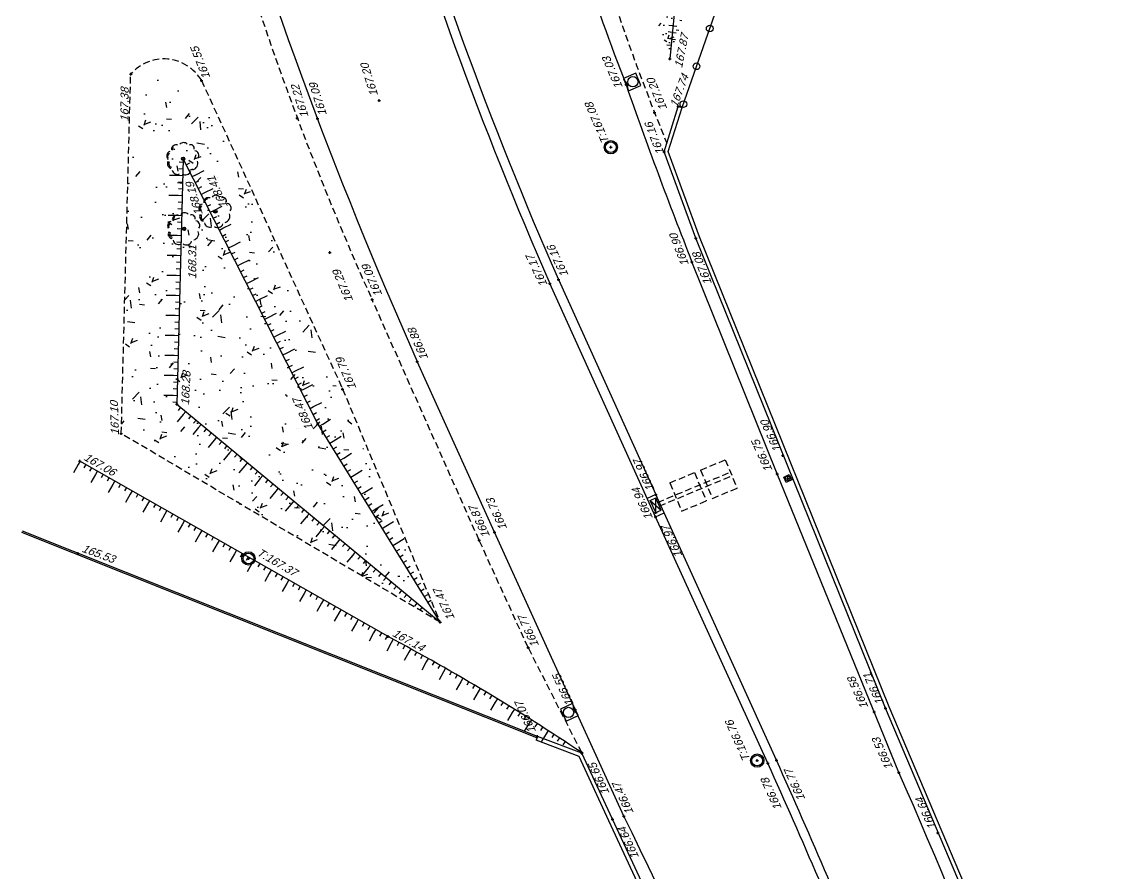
# Model space of a CAD drawing. Header units: metres. Extents: x 1633075 to 1634601, y 8175308 to 8177203.
# Drawn here: x 1634254.6 to 1634336.6, y 8176375.2 to 8176439 of the extents above; entities that cross this region are included whole.
import ezdxf

# ---------------------------------------------------------------- set-up
doc = ezdxf.new("R2010")
doc.units = ezdxf.units.M
doc.header["$LTSCALE"] = 2
doc.header["$PDMODE"] = 2
doc.header["$PDSIZE"] = 0.1
doc.linetypes.add('CACHE', pattern=[0.375, 0.25, -0.125])
doc.linetypes.add('CONTINU', pattern=[0])
for name, color, linetype in [('C15785 - ALLEE', 7, 'CACHE'), ('C15785 - ASSAINIS', 6, 'Continuous'), ('C15785 - BORDURES', 7, 'CONTINU'), ('C15785 - BTALUS', 3, 'CACHE'), ('C15785 - CLOTURES', 3, 'Continuous'), ('C15785 - DBA', 252, 'Continuous'), ('C15785 - HTALUS', 7, 'Continuous'), ('C15785 - MOBILIER', 252, 'Continuous'), ('C15785 - MURS', 7, 'Continuous'), ('C15785 - POINT 2D', 7, 'Continuous'), ('C15785 - Talus', 7, 'Continuous'), ('C15785 - VEGET', 3, 'Continuous'), ('C15785 - Z', 7, 'Continuous')]:
    doc.layers.add(name, color=color, linetype=linetype)
doc.styles.get("Standard").update_dxf_attribs({"font": 'arial.ttf'})

# ---------------------------------------------------------------- blocks, each defined once
blk = doc.blocks.new('TALH100A')
blk.add_line((0, 0.3), (0, 1))
blk = doc.blocks.new('TALH100B')
blk.add_line((0, 0), (0, 0.3))
blk = doc.blocks.new('ARBN')
blk.add_circle((0, 0), 0.0517)
for centre, radius, start, end in [((-0.088, 0.27), 0.194, 62.9289, 157.9234), ((0.159, 0.288), 0.162, 10.5515, 118.7684), ((-0.381, -0.079), 0.106, 125.5548, 253.3512), ((-0.313, 0.149), 0.141, 102.3806, 218.1519), ((0.33, 0.115), 0.163, 331.4172, 69.7614), ((-0.236, -0.237), 0.15, 182.2997, 276.8338), ((0.342, -0.106), 0.104, 287.358, 32.9391), ((0.335, -0.105), 0.151, 294.7172, 29.5061), ((-0.027, -0.335), 0.147, 208.1993, 316.9403), ((0.007, -0.38), 0.0689, 259.4414, 333.9219), ((0.202, -0.304), 0.137, 247.1419, 348.9634), ((0.221, -0.292), 0.104, 254.316, 338.7253)]:
    blk.add_arc(centre, radius, start, end)
blk = doc.blocks.new('TALB100A')
blk.add_line((0, -0.3), (0, -1))
blk = doc.blocks.new('TALB100B')
blk.add_line((0, 0), (0, -0.3))
blk = doc.blocks.new('R')
blk.add_circle((0, 0, 0.001), 0.25)
blk = doc.blocks.new('TAMPON')
blk.add_circle((0, 0), 0.5)

msp = doc.modelspace()

# ---------------------------------------------------------------- hatches: boundary and pattern name
at = {"layer": 'C15785 - VEGET'}
h = msp.add_hatch(dxfattribs=at)
h.set_pattern_fill('AR-CONC', color=256, scale=0.015, angle=-0.49997, style=0)
h.set_pattern_definition([(49.50002714, (1050220.1279, 8061047.714), (2.730579709, -0.262923501), [0.28575, -3.14325]), (354.50002714, (1050220.128, 8061047.714), (-0.503614682, 2.870353498), [0.2286, -2.5146]), (99.95102714, (1050220.3554, 8061047.692), (2.226974793, 2.607416869), [0.24285, -2.67135]), (45.68422714, (1050220.1345, 8061048.476), (4.060527843, -0.666092696), [0.428625, -4.714875]), (96.13562714, (1050220.473, 8061048.4204), (3.593313698, 3.680167975), [0.364275, -4.007025]), (350.6840271, (1050220.1345, 8061048.476), (3.59331921, 3.680161356), [0.3429, -3.7719]), (20.50002714, (1050220.5139, 8061048.282), (2.260750983, -1.553769387), [0.28575, -3.14325]), (325.50002714, (1050220.5139, 8061048.282), (0.951103664, 2.754624979), [0.2286, -2.5146]), (70.95142714, (1050220.7022, 8061048.1526), (3.21184844, 1.200861798), [0.24285, -2.67135]), (37.00002714, (1050220.1279, 8061047.7139), (0.0573947724, 1.2678730242), [0, -2.48412, 0, -2.5527, 0, -2.524125]), (7.00002714, (1050220.1279, 8061047.7139), (1.0153695058, 1.4939053223), [0, -1.45542, 0, -2.42697, 0, -0.962025]), (327.00002714, (1050219.2783, 8061047.7213), (2.0330316522, -0.103675467), [0, -0.9525, 0, -2.9718, 0, -3.94335]), (317.00002714, (1050218.8973, 8061047.7247), (2.2251812224, 0.3619940787), [0, -1.23825, 0, -1.97358, 0, -2.80035])])
h.paths.add_polyline_path([(1634300.164, 8176482.892), (1634295.693, 8176480.216), (1634295.644, 8176473.666), (1634297.26, 8176463.246), (1634299.163, 8176448.308), (1634303.122, 8176436.209), (1634309.818, 8176457.282)])
h = msp.add_hatch(dxfattribs=at)
h.set_pattern_fill('AR-CONC', color=256, scale=0.025, angle=-0.49997, style=0)
h.set_pattern_definition([(49.50002714, (1050220.128, 8061047.714), (4.550966182, -0.438205835), [0.47625, -5.23875]), (354.5000271, (1050220.128, 8061047.714), (-0.839357803, 4.783922497), [0.381, -4.191]), (99.9510271, (1050220.507, 8061047.6774), (3.711624655, 4.345694782), [0.40475, -4.45225]), (45.6842271, (1050220.139, 8061048.984), (6.767546405, -1.110154493), [0.714375, -7.858125]), (96.1356271, (1050220.703, 8061048.8914), (5.98885616, 6.13361329), [0.607125, -6.678375]), (350.6840271, (1050220.139, 8061048.984), (5.98886535, 6.13360226), [0.5715, -6.2865]), (20.50002714, (1050220.771, 8061048.661), (3.767918305, -2.589615645), [0.47625, -5.23875]), (325.5000271, (1050220.771, 8061048.661), (1.585172774, 4.59104163), [0.381, -4.191]), (70.9514271, (1050221.085, 8061048.445), (5.353080733, 2.00143633), [0.40475, -4.45225]), (37.00002714, (1050220.1279, 8061047.714), (0.095657954, 2.113121707), [0, -4.1402, 0, -4.2545, 0, -4.206875]), (7.00002714, (1050220.1279, 8061047.714), (1.69228251, 2.489842204), [0, -2.4257, 0, -4.04495, 0, -1.603375]), (327.00002714, (1050218.7119, 8061047.7263), (3.388386087, -0.172792445), [0, -1.5875, 0, -4.953, 0, -6.57225]), (317.00002714, (1050218.077, 8061047.7318), (3.70863537, 0.603323464), [0, -2.06375, 0, -3.2893, 0, -4.66725])])
h.paths.add_polyline_path([(1634262.018, 8176408.119), (1634285.912, 8176393.983), (1634268.032, 8176434.6), (1634262.727, 8176435.064)])

# ---------------------------------------------------------------- linework, layer by layer
at = {"layer": 'C15785 - ALLEE'}
msp.add_lwpolyline([(1634296.528, 8176384.202), (1634292.51, 8176392.092), (1634288.835, 8176400.137), (1634280.815, 8176418.17)], dxfattribs=at)
for centre, radius, start, end in [((1634471.298, 8176498.663), 181.895, 186.4859, 202.21389), ((1634487.767, 8176511.356), 226.964, 196.67032, 204.24114)]:
    msp.add_arc(centre, radius, start, end, dxfattribs=at)
at = {"layer": 'C15785 - ASSAINIS'}
for p, q in [((1634300.575, 8176435.139), (1634299.655, 8176434.749)), ((1634300.966, 8176434.218), (1634300.575, 8176435.139)), ((1634299.655, 8176434.749), (1634300.045, 8176433.828)), ((1634300.045, 8176433.828), (1634300.966, 8176434.218)), ((1634311.669, 8176404.861), (1634312.075, 8176405.055)), ((1634311.862, 8176404.455), (1634311.669, 8176404.861)), ((1634312.269, 8176404.648), (1634311.862, 8176404.455)), ((1634312.075, 8176405.055), (1634312.269, 8176404.648)), ((1634295.832, 8176387.894), (1634294.928, 8176387.466)), ((1634294.928, 8176387.466), (1634295.356, 8176386.563)), ((1634296.26, 8176386.991), (1634295.832, 8176387.894)), ((1634295.356, 8176386.563), (1634296.26, 8176386.991))]:
    msp.add_line(p, q, dxfattribs=at)
for centre, radius in [((1634300.363, 8176434.496), 0.389), ((1634298.712, 8176429.588), 0.4), ((1634311.969, 8176404.755), 0.175), ((1634271.552, 8176398.758), 0.4), ((1634295.541, 8176387.214), 0.389), ((1634309.681, 8176383.603), 0.4)]:
    msp.add_circle(centre, radius, dxfattribs=at)
for centre, start, end in [((1634298.963, 8176433.903), 0.17105, 45.80723), ((1634296.916, 8176387.864), 182.53813, 228.17431)]:
    msp.add_arc(centre, 1.049, start, end, dxfattribs=at)
at = {"layer": 'C15785 - BORDURES'}
for points in [[(1634320.289, 8176382.714), (1634311.181, 8176405.093), (1634304.793, 8176420.984)], [(1634299.685, 8176379.439), (1634296.046, 8176387.443), (1634289.991, 8176400.725), (1634284.197, 8176413.529)]]:
    msp.add_lwpolyline(points, dxfattribs=at)
for centre, radius, start, end in [((1634605.965, 8176556.362), 352.045, 196.4114, 203.93645), ((1634438.249, 8176488.516), 148.644, 193.77299, 201.39654), ((1634627.081, 8176548.294), 346.522, 199.20814, 201.55508), ((1634032.242, 8176254.277), 315.384, 16.14671, 24.03161), ((1633981.178, 8176222.792), 354.944, 18.93718, 26.18857)]:
    msp.add_arc(centre, radius, start, end, dxfattribs=at)
at = {"layer": 'C15785 - BTALUS'}
for points in [[(1634285.912, 8176393.983), (1634262.018, 8176408.119), (1634262.727, 8176435.064)], [(1634268.032, 8176434.6), (1634278.608, 8176411.46), (1634285.912, 8176393.983)]]:
    msp.add_lwpolyline(points, dxfattribs=at)
msp.add_arc((1634265.213, 8176432.927), 3.278, 30.68432, 139.31203, dxfattribs=at)
at = {"layer": 'C15785 - CLOTURES'}
msp.add_lwpolyline([(1634304.055, 8176432.561), (1634312.465, 8176456.667), (1634291.893, 8176507.635), (1634297.039, 8176570.812), (1634339.662, 8176617.593), (1634369.674, 8176622.783), (1634384.487, 8176625.148), (1634392.749, 8176622.583)], dxfattribs=at)
at = {"layer": 'C15785 - DBA'}
for points in [[(1634310.479, 8176383.407), (1634302.05, 8176401.887), (1634294.151, 8176419.375)], [(1634294.78, 8176419.664), (1634302.094, 8176403.547)], [(1634302.094, 8176403.547), (1634301.435, 8176403.25)], [(1634311.123, 8176383.637), (1634302.094, 8176403.547)], [(1634302.05, 8176401.887), (1634302.711, 8176402.186)]]:
    msp.add_lwpolyline(points, dxfattribs=at)
for centre, radius, start, end in [((1634571.12, 8176540.606), 301.647, 196.38144, 203.63689), ((1634564.475, 8176538.053), 295.227, 196.26852, 203.70242), ((1633835.588, 8176169.4), 520.884, 22.17611, 24.25844), ((1633747.845, 8176131.647), 617.075, 22.321755, 24.102011)]:
    msp.add_arc(centre, radius, start, end, dxfattribs=at)
at = {"layer": 'C15785 - HTALUS'}
for points in [[(1634300.19, 8176475.028), (1634305.129, 8176456.977), (1634303.122, 8176436.209)], [(1634266.655, 8176428.726), (1634266.191, 8176410.321), (1634285.912, 8176393.983), (1634276.759, 8176408.843), (1634266.655, 8176428.726)]]:
    msp.add_lwpolyline(points, dxfattribs=at)
msp.add_lwpolyline([(1634296.528, 8176384.202, 0.025866), (1634282.017, 8176392.898), (1634258.92, 8176406.064)], format="xyb", dxfattribs=at)
at = {"layer": 'C15785 - MOBILIER', "linetype": 'CACHE'}
for p, q in [((1634305.441, 8176405.387), (1634307.288, 8176406.156)), ((1634307.288, 8176406.156), (1634308.172, 8176404.033)), ((1634305.441, 8176405.387), (1634306.326, 8176403.264)), ((1634302.228, 8176402.966), (1634307.672, 8176405.233)), ((1634302.343, 8176402.689), (1634307.788, 8176404.956)), ((1634303.134, 8176404.426), (1634304.98, 8176405.195)), ((1634304.98, 8176405.195), (1634305.864, 8176403.072)), ((1634303.134, 8176404.426), (1634304.018, 8176402.303)), ((1634306.326, 8176403.264), (1634308.172, 8176404.033)), ((1634304.018, 8176402.303), (1634305.864, 8176403.072))]:
    msp.add_line(p, q, dxfattribs=at)
at = {"layer": 'C15785 - MOBILIER'}
for p, q in [((1634301.663, 8176403.111), (1634302.073, 8176403.296)), ((1634302.075, 8176402.2), (1634301.663, 8176403.111)), ((1634301.663, 8176403.111), (1634302.485, 8176402.385)), ((1634302.485, 8176402.385), (1634302.073, 8176403.296)), ((1634302.075, 8176402.2), (1634302.073, 8176403.296)), ((1634302.075, 8176402.2), (1634302.485, 8176402.385))]:
    msp.add_line(p, q, dxfattribs=at)
at = {"layer": 'C15785 - MURS'}
for points in [[(1634329.274, 8176370.426), (1634325.966, 8176371.785), (1634319.303, 8176387.523), (1634305.084, 8176422.775), (1634302.701, 8176429.25), (1634303.769, 8176432.651)], [(1634329.388, 8176370.704), (1634326.195, 8176372.016), (1634319.581, 8176387.637), (1634305.363, 8176422.883), (1634303.018, 8176429.258), (1634304.055, 8176432.561)], [(1634303.769, 8176432.651), (1634304.055, 8176432.561)], [(1634293.173, 8176385.299), (1634254.572, 8176400.695)], [(1634293.217, 8176385.41), (1634254.616, 8176400.806)], [(1634293.217, 8176385.41), (1634293.112, 8176385.129)], [(1634318.824, 8176320.754), (1634318.388, 8176322.291), (1634319.279, 8176326.193), (1634317.249, 8176332.802), (1634313.476, 8176344.223), (1634311.11, 8176350.779), (1634306.561, 8176361.856), (1634303.626, 8176368.18), (1634298.562, 8176379.093), (1634296.329, 8176383.922), (1634293.112, 8176385.129)], [(1634319.113, 8176320.836), (1634318.697, 8176322.3), (1634319.589, 8176326.205), (1634317.535, 8176332.893), (1634313.759, 8176344.321), (1634311.389, 8176350.887), (1634306.836, 8176361.977), (1634303.898, 8176368.306), (1634298.834, 8176379.219), (1634296.549, 8176384.16), (1634293.217, 8176385.41)]]:
    msp.add_lwpolyline(points, dxfattribs=at)
at = {"layer": 'C15785 - POINT 2D'}
for p in [(1634303.122, 8176436.209), (1634262.727, 8176435.064), (1634268.032, 8176434.6), (1634299.85, 8176434.288), (1634281.346, 8176433.093), (1634303.769, 8176432.651), (1634275.215, 8176431.768), (1634276.717, 8176431.737), (1634301.982, 8176432.196), (1634298.712, 8176429.588), (1634302.701, 8176429.25), (1634266.655, 8176428.726), (1634269.069, 8176424.774), (1634266.722, 8176423.469), (1634305.084, 8176422.775), (1634277.66, 8176421.687), (1634304.793, 8176420.984), (1634294.151, 8176419.375), (1634294.78, 8176419.664), (1634280.815, 8176418.17), (1634284.197, 8176413.529), (1634278.608, 8176411.46), (1634266.191, 8176410.321), (1634276.759, 8176408.843), (1634262.018, 8176408.119), (1634258.92, 8176406.064), (1634311.612, 8176406.478), (1634311.181, 8176405.093), (1634311.966, 8176404.757), (1634302.094, 8176403.547), (1634302.075, 8176402.2), (1634302.05, 8176401.887), (1634289.991, 8176400.725), (1634288.835, 8176400.137), (1634258.797, 8176399.139), (1634271.552, 8176398.758), (1634285.912, 8176393.983), (1634282.017, 8176392.898), (1634292.51, 8176392.092), (1634296.046, 8176387.443), (1634318.437, 8176387.269), (1634319.303, 8176387.523), (1634293.217, 8176385.41), (1634296.528, 8176384.202), (1634296.549, 8176384.16), (1634309.681, 8176383.603), (1634310.479, 8176383.407), (1634311.123, 8176383.637), (1634320.289, 8176382.714), (1634298.834, 8176379.219), (1634299.685, 8176379.439), (1634323.224, 8176378.181)]:
    msp.add_point(p, dxfattribs=at)

# ---------------------------------------------------------------- block references
at = {"layer": 'C15785 - ASSAINIS', "rotation": 359.5000271160415}
for p in [(1634298.712, 8176429.588), (1634271.552, 8176398.758), (1634309.681, 8176383.603)]:
    msp.add_blockref('TAMPON', p, dxfattribs=at)
at = {"layer": 'C15785 - CLOTURES', "rotation": 70.76797566772825}
for p in [(1634306.122, 8176438.487), (1634305.134, 8176435.654), (1634304.146, 8176432.822)]:
    msp.add_blockref('R', p, dxfattribs=at)
at = {"layer": 'C15785 - Talus'}
for name, p, rotation in [('TALB100B', (1634303.314, 8176438.199), 264.479378729623), ('TALB100B', (1634303.362, 8176438.697), 264.479378729623), ('TALH100B', (1634303.314, 8176438.199), 264.479378729623), ('TALH100B', (1634303.362, 8176438.697), 264.479378729623), ('TALB100B', (1634303.266, 8176437.702), 264.479378729623), ('TALH100B', (1634303.266, 8176437.702), 264.479378729623), ('TALB100B', (1634303.218, 8176437.204), 264.479378729623), ('TALB100B', (1634266.648, 8176428.452), 268.5570103263095), ('TALB100B', (1634266.882, 8176428.28), 116.9382643359783), ('TALB100A', (1634266.623, 8176427.452), 268.5570103263095), ('TALB100B', (1634266.636, 8176427.952), 268.5570103263095), ('TALB100B', (1634267.108, 8176427.834), 116.9382643359783), ('TALB100B', (1634267.335, 8176427.388), 116.9382643359783), ('TALB100A', (1634267.335, 8176427.388), 116.9382643359783), ('TALB100B', (1634266.61, 8176426.952), 268.5570103263095), ('TALB100B', (1634266.623, 8176427.452), 268.5570103263095), ('TALB100B', (1634267.561, 8176426.943), 116.9382643359783), ('TALB100A', (1634266.585, 8176425.952), 268.5570103263095), ('TALB100B', (1634266.585, 8176425.952), 268.5570103263095), ('TALB100B', (1634266.598, 8176426.452), 268.5570103263095), ('TALB100B', (1634267.788, 8176426.497), 116.9382643359783), ('TALB100B', (1634268.014, 8176426.051), 116.9382643359783), ('TALB100A', (1634268.014, 8176426.051), 116.9382643359783), ('TALB100B', (1634266.573, 8176425.453), 268.5570103263095), ('TALB100B', (1634268.241, 8176425.605), 116.9382643359783), ('TALB100B', (1634268.467, 8176425.16), 116.9382643359783), ('TALB100A', (1634268.694, 8176424.714), 116.9382643359783), ('TALB100A', (1634266.547, 8176424.453), 268.5570103263095), ('TALB100B', (1634266.547, 8176424.453), 268.5570103263095), ('TALB100B', (1634266.56, 8176424.953), 268.5570103263095), ('TALB100B', (1634268.694, 8176424.714), 116.9382643359783), ('TALB100B', (1634268.92, 8176424.268), 116.9382643359783), ('TALB100B', (1634266.522, 8176423.453), 268.5570103263095), ('TALB100B', (1634266.535, 8176423.953), 268.5570103263095), ('TALB100B', (1634269.147, 8176423.822), 116.9382643359783), ('TALB100B', (1634269.373, 8176423.377), 116.9382643359783), ('TALB100A', (1634269.373, 8176423.377), 116.9382643359783), ('TALB100A', (1634266.51, 8176422.953), 268.5570103263095), ('TALB100B', (1634266.51, 8176422.953), 268.5570103263095), ('TALB100B', (1634269.6, 8176422.931), 116.9382643359783), ('TALB100B', (1634269.826, 8176422.485), 116.9382643359783), ('TALB100B', (1634266.484, 8176421.954), 268.5570103263095), ('TALB100B', (1634266.497, 8176422.454), 268.5570103263095), ('TALB100B', (1634270.053, 8176422.039), 116.9382643359783), ('TALB100A', (1634270.053, 8176422.039), 116.9382643359783), ('TALB100A', (1634266.472, 8176421.454), 268.5570103263095), ('TALB100B', (1634266.459, 8176420.954), 268.5570103263095), ('TALB100B', (1634266.472, 8176421.454), 268.5570103263095), ('TALB100B', (1634270.279, 8176421.594), 116.9382643359783), ('TALB100B', (1634270.506, 8176421.148), 116.9382643359783), ('TALB100A', (1634270.732, 8176420.702), 116.9382643359783), ('TALB100B', (1634266.447, 8176420.454), 268.5570103263095), ('TALB100B', (1634270.732, 8176420.702), 116.9382643359783), ('TALB100B', (1634270.959, 8176420.256), 116.9382643359783), ('TALB100A', (1634266.434, 8176419.954), 268.5570103263095), ('TALB100B', (1634266.421, 8176419.454), 268.5570103263095), ('TALB100B', (1634266.434, 8176419.954), 268.5570103263095), ('TALB100B', (1634271.185, 8176419.811), 116.9382643359783), ('TALB100B', (1634271.412, 8176419.365), 116.9382643359783), ('TALB100A', (1634271.412, 8176419.365), 116.9382643359783), ('TALB100A', (1634266.396, 8176418.455), 268.5570103263095), ('TALB100B', (1634266.396, 8176418.455), 268.5570103263095), ('TALB100B', (1634266.409, 8176418.955), 268.5570103263095), ('TALB100B', (1634271.638, 8176418.919), 116.9382643359783), ('TALB100B', (1634271.865, 8176418.473), 116.9382643359783), ('TALB100A', (1634272.091, 8176418.028), 116.9382643359783), ('TALB100B', (1634266.384, 8176417.955), 268.5570103263095), ('TALB100B', (1634272.091, 8176418.028), 116.9382643359783), ('TALB100B', (1634272.318, 8176417.582), 116.9382643359783), ('TALB100A', (1634266.359, 8176416.955), 268.5570103263095), ('TALB100B', (1634266.359, 8176416.955), 268.5570103263095), ('TALB100B', (1634266.371, 8176417.455), 268.5570103263095), ('TALB100B', (1634272.544, 8176417.136), 116.9382643359783), ('TALB100B', (1634272.771, 8176416.691), 116.9382643359783), ('TALB100A', (1634272.771, 8176416.691), 116.9382643359783), ('TALB100B', (1634266.346, 8176416.455), 268.5570103263095), ('TALB100B', (1634272.997, 8176416.245), 116.9382643359783), ('TALB100A', (1634266.321, 8176415.456), 268.5570103263095), ('TALB100B', (1634266.321, 8176415.456), 268.5570103263095), ('TALB100B', (1634266.333, 8176415.956), 268.5570103263095), ('TALB100B', (1634273.224, 8176415.799), 116.9382643359783), ('TALB100B', (1634273.45, 8176415.353), 116.9382643359783), ('TALB100A', (1634273.45, 8176415.353), 116.9382643359783), ('TALB100B', (1634266.296, 8176414.456), 268.5570103263095), ('TALB100B', (1634266.308, 8176414.956), 268.5570103263095), ('TALB100B', (1634273.677, 8176414.908), 116.9382643359783), ('TALB100B', (1634273.903, 8176414.462), 116.9382643359783), ('TALB100A', (1634274.13, 8176414.016), 116.9382643359783), ('TALB100A', (1634266.283, 8176413.956), 268.5570103263095), ('TALB100B', (1634266.283, 8176413.956), 268.5570103263095), ('TALB100B', (1634274.13, 8176414.016), 116.9382643359783), ('TALB100B', (1634274.357, 8176413.57), 116.9382643359783), ('TALB100B', (1634266.258, 8176412.957), 268.5570103263095), ('TALB100B', (1634266.27, 8176413.456), 268.5570103263095), ('TALB100B', (1634274.583, 8176413.125), 116.9382643359783), ('TALB100B', (1634274.81, 8176412.679), 116.9382643359783), ('TALB100A', (1634274.81, 8176412.679), 116.9382643359783), ('TALB100A', (1634266.245, 8176412.457), 268.5570103263095), ('TALB100B', (1634266.233, 8176411.957), 268.5570103263095), ('TALB100B', (1634266.245, 8176412.457), 268.5570103263095), ('TALB100B', (1634275.036, 8176412.233), 116.9382643359783), ('TALB100B', (1634275.263, 8176411.787), 116.9382643359783), ('TALB100B', (1634266.22, 8176411.457), 268.5570103263095), ('TALB100B', (1634275.489, 8176411.342), 116.9382643359783), ('TALB100A', (1634275.489, 8176411.342), 116.9382643359783), ('TALB100A', (1634266.207, 8176410.957), 268.5570103263095), ('TALB100B', (1634266.195, 8176410.457), 268.5570103263095), ('TALB100B', (1634266.207, 8176410.957), 268.5570103263095), ('TALB100B', (1634275.716, 8176410.896), 116.9382643359783), ('TALB100B', (1634275.942, 8176410.45), 116.9382643359783), ('TALB100A', (1634276.169, 8176410.004), 116.9382643359783), ('TALB100A', (1634266.856, 8176409.77), 320.359067259021), ('TALB100B', (1634266.471, 8176410.089), 320.359067259021), ('TALB100B', (1634266.856, 8176409.77), 320.359067259021), ('TALB100B', (1634267.242, 8176409.451), 320.359067259021), ('TALB100B', (1634276.169, 8176410.004), 116.9382643359783), ('TALB100B', (1634276.395, 8176409.559), 116.9382643359783), ('TALB100B', (1634267.627, 8176409.132), 320.359067259021), ('TALB100B', (1634268.012, 8176408.813), 320.359067259021), ('TALB100B', (1634276.622, 8176409.113), 116.9382643359783), ('TALB100B', (1634276.862, 8176408.675), 121.6310389613086), ('TALB100A', (1634276.862, 8176408.675), 121.6310389613086), ('TALB100A', (1634268.012, 8176408.813), 320.359067259021), ('TALB100B', (1634268.397, 8176408.494), 320.359067259021), ('TALB100B', (1634268.782, 8176408.175), 320.359067259021), ('TALB100B', (1634269.167, 8176407.856), 320.359067259021), ('TALB100B', (1634277.124, 8176408.249), 121.6310389613086), ('TALB100B', (1634277.387, 8176407.823), 121.6310389613086), ('TALB100A', (1634277.649, 8176407.398), 121.6310389613086), ('TALB100A', (1634269.167, 8176407.856), 320.359067259021), ('TALB100B', (1634269.552, 8176407.537), 320.359067259021), ('TALB100B', (1634269.937, 8176407.218), 320.359067259021), ('TALB100B', (1634277.649, 8176407.398), 121.6310389613086), ('TALB100B', (1634277.911, 8176406.972), 121.6310389613086), ('TALB100A', (1634270.322, 8176406.899), 320.359067259021), ('TALB100B', (1634270.322, 8176406.899), 320.359067259021), ('TALB100B', (1634270.707, 8176406.58), 320.359067259021), ('TALB100B', (1634271.092, 8176406.261), 320.359067259021), ('TALB100B', (1634278.173, 8176406.546), 121.6310389613086), ('TALB100B', (1634278.436, 8176406.121), 121.6310389613086), ('TALB100A', (1634278.436, 8176406.121), 121.6310389613086), ('TALH100A', (1634258.929, 8176406.059), 150.315433479462), ('TALH100B', (1634258.929, 8176406.059), 150.315433479462), ('TALH100B', (1634259.363, 8176405.812), 150.315433479462), ('TALH100B', (1634259.798, 8176405.564), 150.315433479462), ('TALB100A', (1634271.477, 8176405.942), 320.359067259021), ('TALB100B', (1634271.477, 8176405.942), 320.359067259021), ('TALB100B', (1634271.862, 8176405.623), 320.359067259021), ('TALB100B', (1634278.698, 8176405.695), 121.6310389613086), ('TALB100B', (1634278.96, 8176405.269), 121.6310389613086), ('TALB100A', (1634279.222, 8176404.843), 121.6310389613086), ('TALH100A', (1634260.232, 8176405.316), 150.315433479462), ('TALH100B', (1634260.232, 8176405.316), 150.315433479462), ('TALH100B', (1634260.667, 8176405.069), 150.315433479462), ('TALH100B', (1634261.101, 8176404.821), 150.315433479462), ('TALH100B', (1634261.535, 8176404.574), 150.315433479462), ('TALB100A', (1634272.632, 8176404.985), 320.359067259021), ('TALB100B', (1634272.247, 8176405.304), 320.359067259021), ('TALB100B', (1634272.632, 8176404.985), 320.359067259021), ('TALB100B', (1634273.017, 8176404.666), 320.359067259021), ('TALB100B', (1634279.222, 8176404.843), 121.6310389613086), ('TALB100B', (1634279.485, 8176404.418), 121.6310389613086), ('TALH100A', (1634261.535, 8176404.574), 150.315433479462), ('TALH100B', (1634261.97, 8176404.326), 150.315433479462), ('TALH100B', (1634262.404, 8176404.078), 150.315433479462), ('TALH100B', (1634262.838, 8176403.831), 150.315433479462), ('TALB100A', (1634273.787, 8176404.028), 320.359067259021), ('TALB100B', (1634273.402, 8176404.347), 320.359067259021), ('TALB100B', (1634273.787, 8176404.028), 320.359067259021), ('TALB100B', (1634274.172, 8176403.709), 320.359067259021), ('TALB100B', (1634279.747, 8176403.992), 121.6310389613086), ('TALB100B', (1634280.009, 8176403.566), 121.6310389613086), ('TALB100A', (1634280.009, 8176403.566), 121.6310389613086), ('TALH100A', (1634262.838, 8176403.831), 150.315433479462), ('TALH100B', (1634263.273, 8176403.583), 150.315433479462), ('TALH100B', (1634263.707, 8176403.335), 150.315433479462), ('TALH100B', (1634264.142, 8176403.088), 150.315433479462), ('TALB100B', (1634274.557, 8176403.39), 320.359067259021), ('TALB100B', (1634274.942, 8176403.071), 320.359067259021), ('TALB100B', (1634280.271, 8176403.141), 121.6310389613086), ('TALH100A', (1634264.142, 8176403.088), 150.315433479462), ('TALH100B', (1634264.576, 8176402.84), 150.315433479462), ('TALH100B', (1634265.01, 8176402.593), 150.315433479462), ('TALH100A', (1634265.445, 8176402.345), 150.315433479462), ('TALH100B', (1634265.445, 8176402.345), 150.315433479462), ('TALH100B', (1634265.879, 8176402.097), 150.315433479462), ('TALB100A', (1634274.942, 8176403.071), 320.359067259021), ('TALB100B', (1634275.327, 8176402.752), 320.359067259021), ('TALB100B', (1634275.712, 8176402.433), 320.359067259021), ('TALB100B', (1634276.097, 8176402.114), 320.359067259021), ('TALB100B', (1634280.533, 8176402.715), 121.6310389613086), ('TALB100B', (1634280.796, 8176402.289), 121.6310389613086), ('TALB100A', (1634280.796, 8176402.289), 121.6310389613086), ('TALH100B', (1634266.313, 8176401.85), 150.315433479462), ('TALH100A', (1634266.748, 8176401.602), 150.315433479462), ('TALH100B', (1634266.748, 8176401.602), 150.315433479462), ('TALH100B', (1634267.182, 8176401.355), 150.315433479462), ('TALB100A', (1634276.097, 8176402.114), 320.359067259021), ('TALB100B', (1634276.482, 8176401.795), 320.359067259021), ('TALB100B', (1634276.867, 8176401.476), 320.359067259021), ('TALB100B', (1634281.058, 8176401.863), 121.6310389613086), ('TALB100B', (1634281.32, 8176401.438), 121.6310389613086), ('TALB100A', (1634281.582, 8176401.012), 121.6310389613086), ('TALH100B', (1634267.617, 8176401.107), 150.315433479462), ('TALH100A', (1634268.051, 8176400.859), 150.315433479462), ('TALH100B', (1634268.051, 8176400.859), 150.315433479462), ('TALH100B', (1634268.485, 8176400.612), 150.315433479462), ('TALB100A', (1634277.252, 8176401.157), 320.359067259021), ('TALB100B', (1634277.252, 8176401.157), 320.359067259021), ('TALB100B', (1634277.637, 8176400.838), 320.359067259021), ('TALB100B', (1634278.022, 8176400.519), 320.359067259021), ('TALB100B', (1634281.582, 8176401.012), 121.6310389613086), ('TALB100B', (1634281.845, 8176400.586), 121.6310389613086), ('TALH100B', (1634268.92, 8176400.364), 150.315433479462), ('TALH100A', (1634269.354, 8176400.116), 150.315433479462), ('TALH100B', (1634269.354, 8176400.116), 150.315433479462), ('TALH100B', (1634269.789, 8176399.869), 150.315433479462), ('TALH100B', (1634270.223, 8176399.621), 150.315433479462), ('TALB100A', (1634278.407, 8176400.2), 320.359067259021), ('TALB100B', (1634278.407, 8176400.2), 320.359067259021), ('TALB100B', (1634278.792, 8176399.881), 320.359067259021), ('TALB100B', (1634282.107, 8176400.161), 121.6310389613086), ('TALB100B', (1634282.369, 8176399.735), 121.6310389613086), ('TALB100A', (1634282.369, 8176399.735), 121.6310389613086), ('TALH100A', (1634270.657, 8176399.374), 150.315433479462), ('TALH100B', (1634270.657, 8176399.374), 150.315433479462), ('TALH100B', (1634271.092, 8176399.126), 150.315433479462), ('TALH100B', (1634271.526, 8176398.878), 150.315433479462), ('TALB100A', (1634279.562, 8176399.243), 320.359067259021), ('TALB100B', (1634279.177, 8176399.562), 320.359067259021), ('TALB100B', (1634279.562, 8176399.243), 320.359067259021), ('TALB100B', (1634279.947, 8176398.924), 320.359067259021), ('TALB100B', (1634282.631, 8176399.309), 121.6310389613086), ('TALB100B', (1634282.893, 8176398.883), 121.6310389613086), ('TALH100A', (1634271.96, 8176398.631), 150.315433479462), ('TALH100B', (1634271.96, 8176398.631), 150.315433479462), ('TALH100B', (1634272.395, 8176398.383), 150.315433479462), ('TALH100B', (1634272.829, 8176398.136), 150.315433479462), ('TALB100A', (1634280.718, 8176398.286), 320.359067259021), ('TALB100B', (1634280.332, 8176398.605), 320.359067259021), ('TALB100B', (1634280.718, 8176398.286), 320.359067259021), ('TALB100B', (1634281.103, 8176397.968), 320.359067259021), ('TALB100B', (1634283.156, 8176398.458), 121.6310389613086), ('TALB100B', (1634283.418, 8176398.032), 121.6310389613086), ('TALH100A', (1634273.264, 8176397.888), 150.315433479462), ('TALH100B', (1634273.264, 8176397.888), 150.315433479462), ('TALH100B', (1634273.698, 8176397.64), 150.315433479462), ('TALH100B', (1634274.132, 8176397.393), 150.315433479462), ('TALH100B', (1634274.567, 8176397.145), 150.315433479462), ('TALB100B', (1634281.488, 8176397.649), 320.359067259021), ('TALB100B', (1634281.873, 8176397.33), 320.359067259021), ('TALB100B', (1634283.68, 8176397.606), 121.6310389613086), ('TALB100B', (1634283.942, 8176397.18), 121.6310389613086), ('TALH100A', (1634274.567, 8176397.145), 150.315433479462), ('TALH100B', (1634275.001, 8176396.898), 150.315433479462), ('TALH100B', (1634275.436, 8176396.65), 150.315433479462), ('TALH100B', (1634275.87, 8176396.402), 150.315433479462), ('TALB100B', (1634282.258, 8176397.011), 320.359067259021), ('TALB100B', (1634282.643, 8176396.692), 320.359067259021), ('TALB100B', (1634283.028, 8176396.373), 320.359067259021), ('TALB100B', (1634284.205, 8176396.755), 121.6310389613086), ('TALB100B', (1634284.467, 8176396.329), 121.6310389613086), ('TALH100A', (1634275.87, 8176396.402), 150.315433479462), ('TALH100B', (1634276.304, 8176396.155), 150.315433479462), ('TALH100B', (1634276.739, 8176395.907), 150.315433479462), ('TALH100B', (1634277.173, 8176395.659), 150.315433479462), ('TALB100B', (1634283.413, 8176396.054), 320.359067259021), ('TALB100B', (1634283.798, 8176395.735), 320.359067259021), ('TALB100B', (1634284.729, 8176395.903), 121.6310389613086), ('TALB100B', (1634284.991, 8176395.478), 121.6310389613086), ('TALH100A', (1634277.173, 8176395.659), 150.315433479462), ('TALH100B', (1634277.607, 8176395.412), 150.315433479462), ('TALH100B', (1634278.042, 8176395.164), 150.315433479462), ('TALH100B', (1634278.476, 8176394.917), 150.315433479462), ('TALB100B', (1634284.183, 8176395.416), 320.359067259021), ('TALB100B', (1634284.568, 8176395.097), 320.359067259021), ('TALH100A', (1634278.476, 8176394.917), 150.315433479462), ('TALH100B', (1634278.911, 8176394.669), 150.315433479462), ('TALH100B', (1634279.345, 8176394.421), 150.315433479462), ('TALH100A', (1634279.779, 8176394.174), 150.315433479462), ('TALH100B', (1634279.779, 8176394.174), 150.315433479462), ('TALH100B', (1634280.214, 8176393.926), 150.315433479462), ('TALH100B', (1634280.648, 8176393.679), 150.315433479462), ('TALH100A', (1634281.083, 8176393.431), 150.315433479462), ('TALH100B', (1634281.083, 8176393.431), 150.315433479462), ('TALH100B', (1634281.517, 8176393.183), 150.315433479462), ('TALH100B', (1634281.951, 8176392.936), 150.315433479462), ('TALH100A', (1634282.392, 8176392.699), 151.8813092369137), ('TALH100B', (1634282.392, 8176392.699), 151.8813092369137), ('TALH100B', (1634282.832, 8176392.462), 151.706217128213), ('TALH100B', (1634283.272, 8176392.225), 151.531125027776), ('TALH100A', (1634283.711, 8176391.986), 151.3560329762781), ('TALH100B', (1634283.711, 8176391.986), 151.3560329762781), ('TALH100B', (1634284.15, 8176391.745), 151.1809408928927), ('TALH100B', (1634284.587, 8176391.504), 151.0058487715123), ('TALH100A', (1634285.024, 8176391.261), 150.8307566847891), ('TALH100B', (1634285.024, 8176391.261), 150.8307566847891), ('TALH100B', (1634285.461, 8176391.016), 150.6556646261619), ('TALH100B', (1634285.896, 8176390.771), 150.4805725220247), ('TALH100A', (1634286.331, 8176390.524), 150.3054804319054), ('TALH100B', (1634286.331, 8176390.524), 150.3054804319054), ('TALH100B', (1634286.765, 8176390.275), 150.1303883289452), ('TALH100B', (1634287.198, 8176390.026), 149.9552962789077), ('TALH100B', (1634287.63, 8176389.775), 149.7802041559327), ('TALH100A', (1634287.63, 8176389.775), 149.7802041559327), ('TALH100B', (1634288.062, 8176389.522), 149.6051120851786), ('TALH100B', (1634288.493, 8176389.269), 149.4300199938115), ('TALH100B', (1634288.923, 8176389.014), 149.2549279146893), ('TALH100A', (1634288.923, 8176389.014), 149.2549279146893), ('TALH100B', (1634289.352, 8176388.757), 149.0798358210712), ('TALH100B', (1634289.781, 8176388.5), 148.9047437524586), ('TALH100B', (1634290.209, 8176388.241), 148.7296516431882), ('TALH100A', (1634290.209, 8176388.241), 148.7296516431882), ('TALH100B', (1634290.636, 8176387.981), 148.5545595397612), ('TALH100B', (1634291.062, 8176387.719), 148.379467481602), ('TALH100B', (1634291.487, 8176387.456), 148.2043753577318), ('TALH100A', (1634291.487, 8176387.456), 148.2043753577318), ('TALH100B', (1634291.912, 8176387.192), 148.0292833121658), ('TALH100B', (1634292.335, 8176386.927), 147.8541912028168), ('TALH100B', (1634292.758, 8176386.66), 147.6790991282438), ('TALH100A', (1634292.758, 8176386.66), 147.6790991282438), ('TALH100B', (1634293.181, 8176386.392), 147.5040070370462), ('TALH100B', (1634293.602, 8176386.123), 147.3289149444476), ('TALH100B', (1634294.022, 8176385.852), 147.1538228585397), ('TALH100A', (1634294.022, 8176385.852), 147.1538228585397), ('TALH100B', (1634294.442, 8176385.581), 146.9787307800492), ('TALH100B', (1634294.861, 8176385.308), 146.8036386866681), ('TALH100B', (1634295.279, 8176385.033), 146.6285465863874)]:
    msp.add_blockref(name, p, dxfattribs=dict(at, rotation=rotation))
at = {"layer": 'C15785 - VEGET', "xscale": 2.50000000002949, "yscale": 2.50000000002949, "zscale": 2.50000000002949, "rotation": 222.0369205983907}
for p in [(1634266.655, 8176428.726), (1634269.069, 8176424.774), (1634266.722, 8176423.469)]:
    msp.add_blockref('ARBN', p, dxfattribs=at)

# ---------------------------------------------------------------- texts
at = {"layer": 'C15785 - Z', "oblique": 18}
for s, rotation, p in [(' 167.87', 438.6756, (1634304.001, 8176435.256, 167.869)), (' 167.55', 471.48794, (1634268.798, 8176434.594, 167.554)), (' 167.20', 467.32008, (1634281.347, 8176433.273, 167.198)), (' 167.03', 473.22497, (1634299.719, 8176433.881, 167.027)), (' 167.74', 429.62585, (1634303.585, 8176432.289, 167.738)), (' 167.38', 449.63458, (1634262.552, 8176431.259, 167.384)), (' 167.22', 467.32008, (1634276.144, 8176431.661, 167.215)), (' 167.09', 467.32008, (1634277.505, 8176431.802, 167.088)), (' 167.20', 473.22497, (1634303.047, 8176432.27, 167.204)), (' T:167.08', 473.22497, (1634298.713, 8176429.768, 167.081)), (' 167.16', 471.28629, (1634302.821, 8176428.919, 167.164)), (' 168.19', 466.51085, (1634268.206, 8176424.346, 168.191)), (' 168.41', 473.8385, (1634270.124, 8176424.931, 168.412)), (' 166.90', 471.0708, (1634304.662, 8176420.576, 166.903)), (' 168.31', 449.72809, (1634267.632, 8176419.45, 168.312)), (' 167.16', 475.41893, (1634295.662, 8176419.799, 167.163)), (' 167.08', 471.0708, (1634306.381, 8176419.169, 167.083)), (' 167.17', 475.41893, (1634294.093, 8176419.066, 167.171)), (' 167.29', 473.22497, (1634279.508, 8176417.9, 167.292)), (' 167.09', 473.22497, (1634281.697, 8176418.305, 167.087)), (' 166.88', 473.22497, (1634285.141, 8176413.542, 166.881)), (' 167.79', 473.22497, (1634279.747, 8176411.327, 167.786)), (' 168.28', 447.30956, (1634267.086, 8176409.983, 168.277)), (' 167.10', 451.74861, (1634261.856, 8176407.768, 167.096)), (' 168.47', 473.22497, (1634276.518, 8176408.288, 168.472)), (' 166.90', 474.17456, (1634311.613, 8176406.658, 166.902)), (' 166.75', 474.17456, (1634310.942, 8176405.174, 166.746)), (' 167.06', 690.18013, (1634258.949, 8176406.301, 167.061)), (' 166.97', 474.17456, (1634302.095, 8176403.727, 166.97)), (' 166.94', 474.17456, (1634301.973, 8176401.583, 166.936)), (' 166.73', 474.17456, (1634291.056, 8176400.8, 166.733)), (' 166.87', 474.17456, (1634289.766, 8176400.235, 166.872)), (' 166.97', 474.17456, (1634304.185, 8176398.743, 166.967)), (' 165.53', 699.78661, (1634258.783, 8176399.36, 165.532)), (' T:167.37', 689.73696, (1634271.91, 8176399.164, 167.369)), (' 167.47', 475.1232, (1634287.134, 8176394.059, 167.473)), (' 166.77', 474.17456, (1634293.444, 8176392.025, 166.77)), (' 167.14', 691.4661, (1634282.07, 8176393.093, 167.142)), (' 166.55', 474.50461, (1634296.047, 8176387.623, 166.549)), (' 166.58', 474.1391, (1634318.126, 8176387.403, 166.58)), (' 166.71', 474.1391, (1634319.305, 8176387.703, 166.706)), (' 166.07', 474.50461, (1634293.219, 8176385.59, 166.07)), (' T:166.76', 474.1391, (1634309.281, 8176383.467, 166.758)), (' 166.53', 474.1391, (1634319.977, 8176382.848, 166.528)), (' 166.65', 474.50461, (1634298.725, 8176380.963, 166.647)), (' 166.77', 474.1391, (1634313.401, 8176380.505, 166.765)), (' 166.47', 474.50461, (1634300.537, 8176379.488, 166.472)), (' 166.78', 474.1391, (1634311.639, 8176379.822, 166.778)), (' 166.64', 474.1391, (1634323.226, 8176378.361, 166.637)), (' 166.64', 474.50461, (1634300.941, 8176376.158, 166.64))]:
    msp.add_text(s, height=0.6, rotation=rotation, dxfattribs=at).set_placement(p)

doc.saveas('drawing.dxf')
